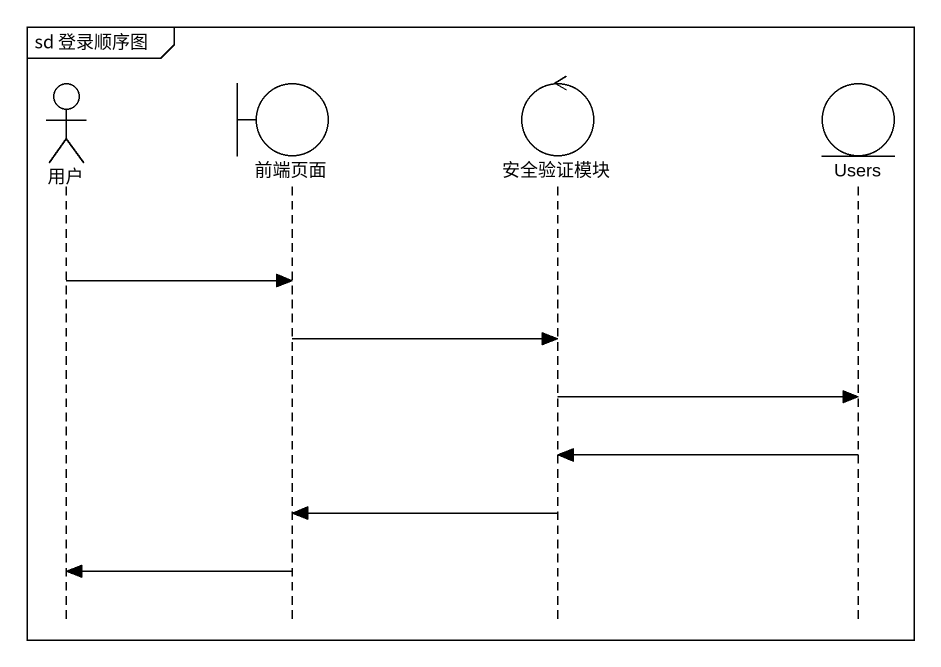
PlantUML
@startuml
mainframe sd 登录顺序图
hide footbox
actor 用户
boundary 前端页面
control 安全验证模块
entity Users

用户 -> 前端页面
前端页面 -> 安全验证模块
安全验证模块 -> Users
Users -> 安全验证模块
安全验证模块 -> 前端页面
前端页面 -> 用户
@enduml
